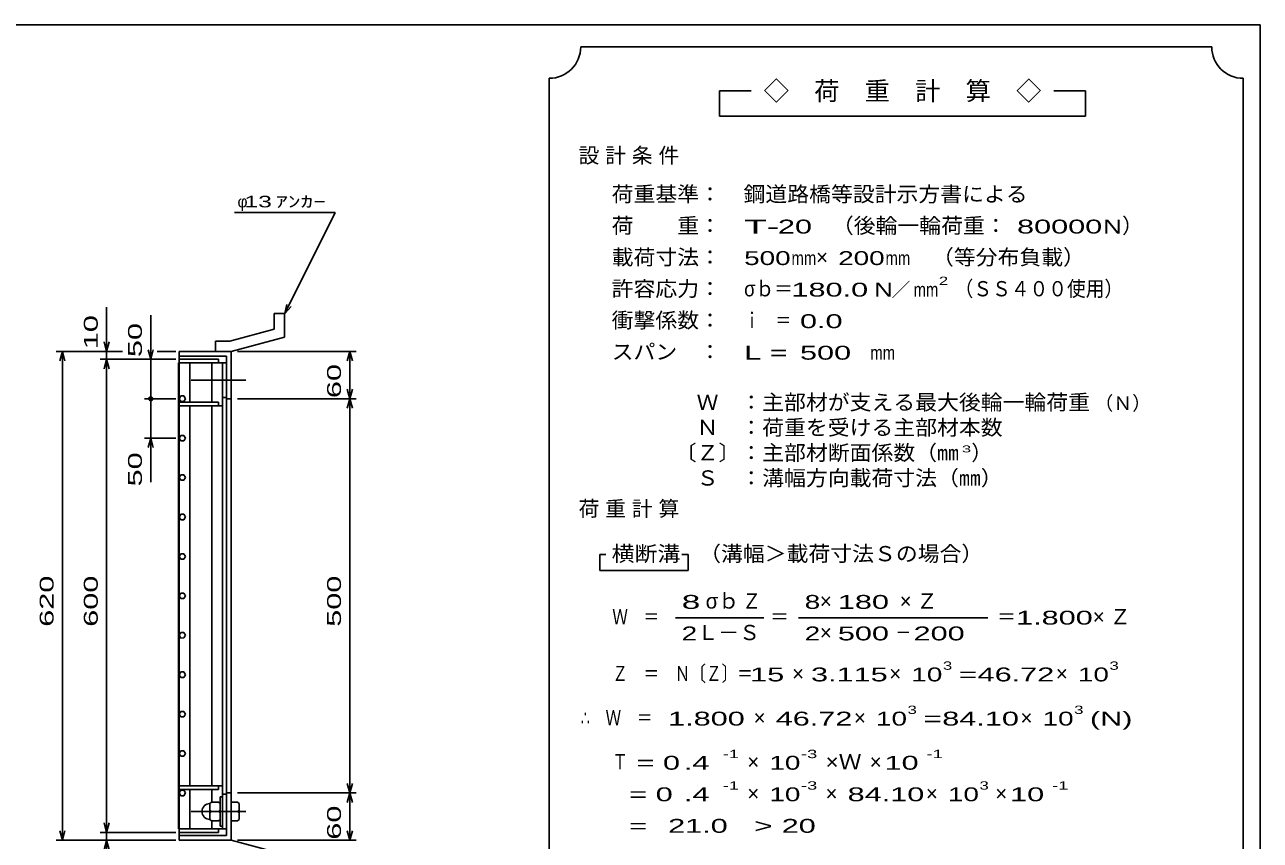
# Model space of a CAD drawing. Units: millimetres, scale not verified. Extents: x -1456 to 1385, y -1026 to 843.
# Drawn here: x -182 to 1385, y -192 to 843 of the extents above; entities that cross this region are included whole.
import ezdxf
from ezdxf.enums import TextEntityAlignment as Align

# ---------------------------------------------------------------- set-up
doc = ezdxf.new("R2010")
doc.units = ezdxf.units.MM
doc.header["$LTSCALE"] = 8
doc.linetypes.add('CHAIN', pattern=[18.5, 12, -1.5, 3.5, -1.5])
for name, color, linetype, lineweight in [('0_2', 150, 'Continuous', 25), ('16', 3, 'Continuous', 25), ('19', 6, 'Continuous', 25), ('22', 4, 'Continuous', 25), ('24', 2, 'Continuous', 25)]:
    doc.layers.add(name, color=color, linetype=linetype, lineweight=lineweight)
doc.styles.add('ベクトル', font='')
doc.styles.get('ベクトル').set_extended_font_data('ベクトル')

msp = doc.modelspace()

# ---------------------------------------------------------------- linework, layer by layer
at = {"layer": '0_2'}
for p, q in [((-1383.2, 842.8), (1384.8, 842.8)), ((1384.8, 842.8), (1384.8, -917.2))]:
    msp.add_line(p, q, dxfattribs=at)
at = {"layer": '16'}
for p, q in [((13.3, -177), (13.3, 414)), ((13.3, 414), (14, 414)), ((64, 418.5), (14, 418.5)), ((14, 418.5), (14, 414)), ((14, 414), (64, 414)), ((14, -177), (14, 414)), ((14, 414), (69, 414)), ((27.5, 364), (27.5, 414)), ((55.5, 364), (55.5, 414)), ((64, 414), (64, 418.5)), ((69, -177), (69, 414)), ((69, 414), (74, 414)), ((74, 414), (74, 370)), ((15.976, 371.95), (14, 368.472)), ((14, 368.472), (16.024, 365.022)), ((14, 364), (14, 359.5)), ((64, 364), (14, 364)), ((19.976, 371.978), (15.976, 371.95)), ((16.024, 365.022), (20.024, 365.05)), ((22, 368.5), (19.976, 371.978)), ((20.024, 365.05), (22, 368.528)), ((64, 359.5), (64, 364)), ((74, 370), (69, 370)), ((14, 359.5), (69, 359.5)), ((27.5, -122.5), (27.5, 359.5)), ((55.5, -122.5), (55.5, 359.5)), ((15.976, 321.95), (14, 318.472)), ((14, 318.472), (16.024, 315.022)), ((19.976, 321.978), (15.976, 321.95)), ((16.024, 315.022), (20.024, 315.05)), ((22, 318.5), (19.976, 321.978)), ((20.024, 315.05), (22, 318.528)), ((15.976, 271.95), (14, 268.472)), ((14, 268.472), (16.024, 265.022)), ((19.976, 271.978), (15.976, 271.95)), ((22, 268.5), (19.976, 271.978)), ((20.024, 265.05), (22, 268.528)), ((16.024, 265.022), (20.024, 265.05)), ((15.976, 221.95), (14, 218.472)), ((19.976, 221.978), (15.976, 221.95)), ((22, 218.5), (19.976, 221.978)), ((14, 218.472), (16.024, 215.022)), ((16.024, 215.022), (20.024, 215.05)), ((20.024, 215.05), (22, 218.528)), ((15.976, 171.95), (14, 168.472)), ((14, 168.472), (16.024, 165.022)), ((19.976, 171.978), (15.976, 171.95)), ((16.024, 165.022), (20.024, 165.05)), ((22, 168.5), (19.976, 171.978)), ((20.024, 165.05), (22, 168.528)), ((15.976, 121.95), (14, 118.472)), ((14, 118.472), (16.024, 115.022)), ((19.976, 121.978), (15.976, 121.95)), ((16.024, 115.022), (20.024, 115.05)), ((22, 118.5), (19.976, 121.978)), ((20.024, 115.05), (22, 118.528)), ((15.976, 71.95), (14, 68.472)), ((14, 68.472), (16.024, 65.022)), ((19.976, 71.978), (15.976, 71.95)), ((16.024, 65.022), (20.024, 65.05)), ((22, 68.5), (19.976, 71.978)), ((20.024, 65.05), (22, 68.528)), ((15.976, 21.95), (14, 18.472)), ((14, 18.472), (16.024, 15.022)), ((19.976, 21.978), (15.976, 21.95)), ((22, 18.5), (19.976, 21.978)), ((20.024, 15.05), (22, 18.528)), ((16.024, 15.022), (20.024, 15.05)), ((15.976, -28.05), (14, -31.528)), ((19.976, -28.022), (15.976, -28.05)), ((22, -31.5), (19.976, -28.022)), ((14, -31.528), (16.024, -34.978)), ((16.024, -34.978), (20.024, -34.95)), ((20.024, -34.95), (22, -31.472)), ((15.976, -78.05), (14, -81.528)), ((19.976, -78.022), (15.976, -78.05)), ((22, -81.5), (19.976, -78.022)), ((14, -81.528), (16.024, -84.978)), ((16.024, -84.978), (20.024, -84.95)), ((20.024, -84.95), (22, -81.472)), ((14, -127), (14, -122.5)), ((14, -122.5), (69, -122.5)), ((64, -127), (64, -122.5)), ((14, -127), (64, -127)), ((15.976, -128.05), (14, -131.528)), ((14, -131.528), (16.024, -134.978)), ((19.976, -128.022), (15.976, -128.05)), ((16.024, -134.978), (20.024, -134.95)), ((22, -131.5), (19.976, -128.022)), ((20.024, -134.95), (22, -131.472)), ((27.5, -177), (27.5, -127)), ((55.5, -142), (55.5, -127)), ((66, -173.5), (66, -136.5)), ((66, -136.5), (69, -136.5)), ((74, -133), (69, -133)), ((69, -173.5), (69, -136.5)), ((74, -177), (74, -133)), ((55, -143), (53, -145)), ((53, -165), (53, -145)), ((55, -155), (53, -153)), ((55, -155), (53, -157)), ((55, -143), (64, -143)), ((55, -155), (64, -155)), ((66, -145), (64, -143)), ((64, -155), (66, -153)), ((66, -157), (64, -155)), ((53, -165), (55, -167)), ((55, -167), (64, -167)), ((55.5, -177), (55.5, -168)), ((64, -167), (66, -165)), ((13.3, -177), (14, -177)), ((14, -177), (64, -177)), ((14, -181.5), (14, -177)), ((14, -177), (69, -177)), ((64, -181.5), (14, -181.5)), ((64, -177), (64, -181.5)), ((66, -173.5), (69, -173.5)), ((69, -177), (74, -177))]:
    msp.add_line(p, q, dxfattribs=at)
at = {"layer": '16', "linetype": 'CHAIN'}
for p, q in [((29.4, 392), (98.4, 392)), ((29.4, -155), (98.4, -155))]:
    msp.add_line(p, q, dxfattribs=at)
at = {"layer": '16'}
msp.add_arc((53, -155), 10, 90, 270, dxfattribs=at)
at = {"layer": '19'}
for p, q in [((134.61, 476.62), (147.61, 476.62)), ((134.61, 456.6), (134.61, 476.62)), ((147.61, 446.62), (147.61, 476.62)), ((134.61, 456.6), (78.28, 441.51)), ((59.99, 441.51), (78.28, 441.51)), ((59.99, 428.51), (59.99, 441.51)), ((80, 428.5), (147.61, 446.62)), ((14, 418.5), (14, 428.5)), ((14, 428.5), (80, 428.5)), ((60, 428.5), (80, 428.5)), ((80, 428.5), (80, -191.5)), ((74, 422.5), (14, 422.5)), ((74, -185.5), (74, 422.5)), ((80, 368.5), (74, 368.5)), ((80, -131.5), (74, -131.5)), ((88, -143), (80, -143)), ((80, -143), (80, -167)), ((80, -155), (88, -155)), ((90, -145), (88, -143)), ((90, -153), (88, -155)), ((88, -155), (90, -157)), ((90, -165), (90, -145)), ((80, -167), (88, -167)), ((88, -167), (90, -165)), ((14, -191.5), (14, -181.5)), ((14, -185.5), (74, -185.5)), ((80, -191.5), (14, -191.5)), ((60, -191.5), (80, -191.5)), ((147.61, -209.62), (80, -191.5))]:
    msp.add_line(p, q, dxfattribs=at)
at = {"layer": '22'}
for p, q in [((84, 604.5), (212, 604.5)), ((148, 476.5), (212, 604.5)), ((148, 476.5), (150.4, 488.18)), ((-78, 428.5), (-78, 484.5)), ((-22, 418.5), (-22, 474.5)), ((148, 476.5), (156, 485.3)), ((-78, 428.5), (-81.2, 440.5)), ((-78, 428.5), (-74.8, 440.5)), ((-142, 428.5), (-58, 428.5)), ((-137.2, 416.5), (-134, 428.5)), ((-130.8, 416.5), (-134, 428.5)), ((-134, -191.5), (-134, 428.5)), ((-86, 428.5), (-58, 428.5)), ((-78, 418.5), (-78, 428.5)), ((-22, 418.5), (-25.2, 430.5)), ((-18.8, 430.5), (-22, 418.5)), ((-14, 428.5), (10, 428.5)), ((-14, 428.5), (10, 428.5)), ((88, 428.5), (238.4, 428.5)), ((227.2, 416.5), (230.4, 428.5)), ((233.6, 416.5), (230.4, 428.5)), ((230.4, 368.5), (230.4, 428.5)), ((-86, 418.5), (10, 418.5)), ((-81.2, 406.5), (-78, 418.5)), ((-74.8, 406.5), (-78, 418.5)), ((-78, -181.5), (-78, 418.5)), ((10, 418.5), (-30, 418.5)), ((-22, 418.5), (-22, 368.5)), ((230.4, 368.5), (227.2, 380.5)), ((230.4, 368.5), (233.6, 380.5)), ((-30, 368.5), (10, 368.5)), ((-22, 318.5), (-22, 368.5)), ((88, 368.5), (238.4, 368.5)), ((227.2, 356.5), (230.4, 368.5)), ((233.6, 356.5), (230.4, 368.5)), ((230.4, -131.5), (230.4, 368.5)), ((-30, 318.5), (10, 318.5)), ((-25.2, 306.5), (-22, 318.5)), ((-18.8, 306.5), (-22, 318.5)), ((-22, 262.5), (-22, 318.5)), ((230.4, -131.5), (227.2, -119.5)), ((230.4, -131.5), (233.6, -119.5)), ((88, -131.5), (238.4, -131.5)), ((227.2, -143.5), (230.4, -131.5)), ((233.6, -143.5), (230.4, -131.5)), ((230.4, -191.5), (230.4, -131.5)), ((-78, -181.5), (-81.2, -169.5)), ((-78, -181.5), (-74.8, -169.5)), ((-134, -191.5), (-137.2, -179.5)), ((-134, -191.5), (-130.8, -179.5)), ((-86, -181.5), (10, -181.5)), ((-78, -191.5), (-78, -181.5)), ((230.4, -191.5), (227.2, -179.5)), ((230.4, -191.5), (233.6, -179.5)), ((-142, -191.5), (10, -191.5)), ((-86, -191.5), (10, -191.5)), ((-81.2, -203.5), (-78, -191.5)), ((-74.8, -203.5), (-78, -191.5)), ((-78, -247.5), (-78, -191.5)), ((88, -191.5), (238.4, -191.5))]:
    msp.add_line(p, q, dxfattribs=at)
msp.add_circle((-22, 368.5), 2.4, dxfattribs=at)
at = {"layer": '24', "color": 4}
for p, q in [((1323.2, 814.8), (523.2, 814.8)), ((483.2, 774.8), (483.2, -465.2)), ((1363.2, -465.2), (1363.2, 774.8)), ((739.2, 758.8), (699.2, 758.8)), ((699.2, 758.8), (699.2, 726.8)), ((1163.2, 758.8), (1123.2, 758.8)), ((1163.2, 726.8), (1163.2, 758.8)), ((699.2, 726.8), (1163.2, 726.8)), ((555.2, 170.8), (547.2, 170.8)), ((547.2, 170.8), (547.2, 150.8)), ((659.2, 170.8), (651.2, 170.8)), ((659.2, 150.8), (659.2, 170.8)), ((547.2, 150.8), (659.2, 150.8)), ((643.2, 90.8), (755.2, 90.8)), ((799.2, 90.8), (1039.2, 90.8))]:
    msp.add_line(p, q, dxfattribs=at)
for centre, start, end in [((483.2, 814.8), 270, 0), ((1363.2, 814.8), 180, 270)]:
    msp.add_arc(centre, 40, start, end, dxfattribs=at)

# ---------------------------------------------------------------- texts
at = {"layer": '22', "color": 2, "style": 'ベクトル'}
msp.add_text('φ', height=14.66, dxfattribs=at).set_placement((88, 618.5), align=Align.MIDDLE_LEFT)
at = {"layer": '22', "color": 2, "style": 'ベクトル', "width": 1.6}
for s, p in [(' 13 ', (88, 618.5)), ('ｱﾝｶｰ', (136, 618.5))]:
    msp.add_text(s, height=14.66, dxfattribs=at).set_placement(p, align=Align.MIDDLE_LEFT)
at = {"layer": '22', "color": 2, "style": 'ベクトル', "width": 1.65}
for s, p in [(' 10 ', (-98, 420.5)), (' 50 ', (-42, 410.5)), (' 60 ', (210.4, 358.5)), (' 50 ', (-42, 246.5)), (' 620 ', (-154, 68.5)), (' 600 ', (-98, 68.5)), (' 500 ', (210.4, 68.5)), (' 60 ', (210.4, -201.5))]:
    msp.add_text(s, height=17.6, rotation=90, dxfattribs=at).set_placement(p, align=Align.MIDDLE_LEFT)
at = {"layer": '24', "style": 'ベクトル'}
for s, height, p in [('◇\u3000荷\u3000重\u3000計\u3000算\u3000◇', 23.46, (755.2, 758.8)), ('）', 19.35, (1209.6, 588)), ('×', 19.35, (821.6, 548)), ('／', 17.6, (917.2, 506.8)), ('（Ｎ）', 17.6, (1174.4, 362.8)), ('）', 19.35, (1018.4, 300)), ('σｂ', 19.35, (681.6, 112)), ('×', 19.35, (826.4, 112)), ('Ｌ－Ｓ', 19.35, (671.2, 72)), ('×', 19.35, (826.4, 72)), ('×', 19.35, (791.2, 20)), ('×', 19.35, (914.4, 20)), ('×', 19.35, (1125.6, 20)), ('×', 19.35, (742.4, -36)), ('×', 19.35, (869.6, -36)), ('×', 19.35, (1080.8, -36)), ('×', 19.35, (734.4, -92)), ('×', 19.35, (889.6, -92)), ('×', 19.35, (734.4, -132)), ('×', 19.35, (833.6, -132)), ('×', 19.35, (960.8, -132)), ('×', 19.35, (1048.8, -132))]:
    msp.add_text(s, height=height, dxfattribs=at).set_placement(p, align=Align.MIDDLE_LEFT)
for s, height, width, p in [('荷重基準：\u3000', 19.35, 1.05, (562.4, 628)), ('鋼道路橋等設計示方書による', 19.35, 1.05, (729.6, 628)), ('荷\u3000\u3000重：\u3000', 19.35, 1.05, (562.4, 588)), ('T-', 17.6, 2, (730.4, 586.8)), (' 20 ', 17.6, 1.65, (762.4, 586.8)), ('（後輪一輪荷重：', 19.35, 1.05, (841.6, 588)), (' 80000', 17.6, 1.65, (1065.6, 586.8)), ('N', 17.6, 1.4, (1185.6, 586.8)), ('載荷寸法：\u3000', 19.35, 1.05, (562.4, 548)), ('500', 17.6, 1.5, (730.4, 546.8)), ('mm', 17.6, 0.8, (790.4, 546.8)), ('200', 17.6, 1.5, (849.6, 546.8)), ('mm', 17.6, 0.8, (909.6, 546.8)), ('\u3000（等分布負載）', 19.35, 1.05, (940.8, 548)), ('許容応力：\u3000', 19.35, 1.05, (562.4, 508)), ('σｂ＝', 19.35, 0.9, (730.4, 508)), ('2', 10.56, 1.5, (977.2, 518)), ('（ＳＳ４００使用）', 19.35, 0.9, (997.2, 508)), ('180.0', 17.6, 1.65, (790.4, 506.8)), ('N', 17.6, 1.4, (895.2, 506.8)), ('mm', 17.6, 0.8, (945.2, 506.8)), ('衝撃係数：\u3000', 19.35, 1.05, (562.4, 468)), ('ｉ\u3000＝', 19.35, 0.75, (730.4, 468)), (' 0.0', 17.6, 1.65, (790.4, 466.8)), ('スパン\u3000：\u3000', 19.35, 1.05, (562.4, 428)), ('L =', 17.6, 1.65, (730.4, 426.8)), (' 500 ', 17.6, 1.65, (790.4, 426.8)), ('mm', 17.6, 0.8, (890.4, 426.8)), ('\u3000Ｗ\u3000：主部材が支える最大後輪一輪荷重', 19.35, 1.05, (642.4, 364)), ('\u3000Ｎ\u3000：荷重を受ける主部材本数', 19.35, 1.05, (642.4, 332)), ('〔Ｚ〕：主部材断面係数（㎜', 19.35, 1.05, (642.4, 300)), ('3', 8.798, 1.8, (1006.4, 304.8)), ('\u3000Ｓ\u3000：溝幅方向載荷寸法（㎜）', 19.35, 1.05, (642.4, 268)), ('横断溝', 19.35, 1.1, (562.4, 172)), ('\u3000（溝幅＞載荷寸法Ｓの場合）', 19.35, 1.05, (645.6, 172)), ('8', 17.6, 1.8, (651.2, 110.8)), ('Ｚ', 19.35, 0.9, (728, 112)), ('8', 17.6, 1.5, (807.2, 110.8)), (' 180 ', 17.6, 1.65, (838.4, 110.8)), ('Ｗ\u3000＝', 19.35, 0.75, (563.2, 92)), ('＝', 19.35, 0.9, (763.2, 92)), ('＝', 19.35, 0.9, (1051.2, 92)), ('1.800', 17.6, 1.65, (1075.2, 90.8)), ('2', 17.6, 1.5, (651.2, 70.8)), ('2', 17.6, 1.5, (807.2, 70.8)), (' 500 ', 17.6, 1.65, (838.4, 70.8)), (' 200 ', 17.6, 1.65, (934.4, 70.8)), ('－', 19.35, 0.75, (922.4, 72)), ('Ｚ\u3000＝\u3000Ｎ〔Ｚ〕＝', 19.35, 0.75, (563.2, 20)), ('3', 10.56, 1.5, (982.4, 30)), ('3', 10.56, 1.5, (1193.6, 30)), (' 15 ', 17.6, 1.65, (727.2, 18.8)), ('3.115', 17.6, 1.65, (815.2, 18.8)), ('10', 17.6, 1.5, (942.4, 18.8)), ('=', 17.6, 1.7, (1002.4, 18.8)), ('46.72', 17.6, 1.65, (1026.4, 18.8)), ('10', 17.6, 1.5, (1153.6, 18.8)), ('∴\u3000Ｗ\u3000＝', 19.35, 0.75, (523.2, -36)), (' 1.800', 17.6, 1.65, (623.2, -37.2)), ('46.72', 17.6, 1.65, (770.4, -37.2)), ('10', 17.6, 1.5, (897.6, -37.2)), ('3', 10.56, 1.5, (937.6, -26)), ('84.10', 17.6, 1.65, (981.6, -37.2)), ('10', 17.6, 1.5, (1108.8, -37.2)), ('3', 10.56, 1.5, (1148.8, -26)), ('(N)', 17.6, 1.65, (1168.8, -37.2)), ('=', 17.6, 1.7, (957.6, -37.2)), ('-1', 10.56, 1.65, (703.2, -82)), ('-3', 10.56, 1.65, (802.4, -82)), ('-1', 10.56, 1.65, (961.6, -82)), ('Ｔ', 19.35, 0.75, (563.2, -92)), (' = 0', 17.6, 1.65, (583.2, -93.2)), (' .4 ', 17.6, 1.65, (643.2, -93.2)), ('10', 17.6, 1.5, (762.4, -93.2)), ('×Ｗ', 19.35, 1.1, (833.6, -92)), (' 10 ', 17.6, 1.65, (897.6, -93.2)), ('  = 0', 17.6, 1.65, (563.2, -133.2)), (' .4 ', 17.6, 1.65, (643.2, -133.2)), ('-1', 10.56, 1.65, (703.2, -122)), ('10', 17.6, 1.5, (762.4, -133.2)), ('-3', 10.56, 1.65, (802.4, -122)), ('84.10', 17.6, 1.65, (861.6, -133.2)), ('10', 17.6, 1.5, (988.8, -133.2)), ('3', 10.56, 1.5, (1028.8, -122)), (' 10 ', 17.6, 1.65, (1056.8, -133.2)), ('-1', 10.56, 1.65, (1120.8, -122)), ('  =', 17.6, 1.65, (563.2, -173.2)), (' 21.0', 17.6, 1.65, (623.2, -173.2)), ('>', 17.6, 1.7, (743.2, -173.2)), (' 20 ', 17.6, 1.65, (767.2, -173.2))]:
    msp.add_text(s, height=height, dxfattribs=dict(at, width=width)).set_placement(p, align=Align.MIDDLE_LEFT)
at = {"layer": '24', "char_height": 19.35, "attachment_point": 4, "style": 'ベクトル'}
for s, insert in [('\\T1.28;設計条件', (520.4, 676)), ('\\T1.28;荷重計算', (520.4, 228)), ('\\T1.42;×Ｚ', (927.6, 112)), ('\\T1.42;×Ｚ', (1172.4, 92))]:
    msp.add_mtext(s, dxfattribs=dict(at, insert=insert))

doc.saveas('drawing.dxf')
